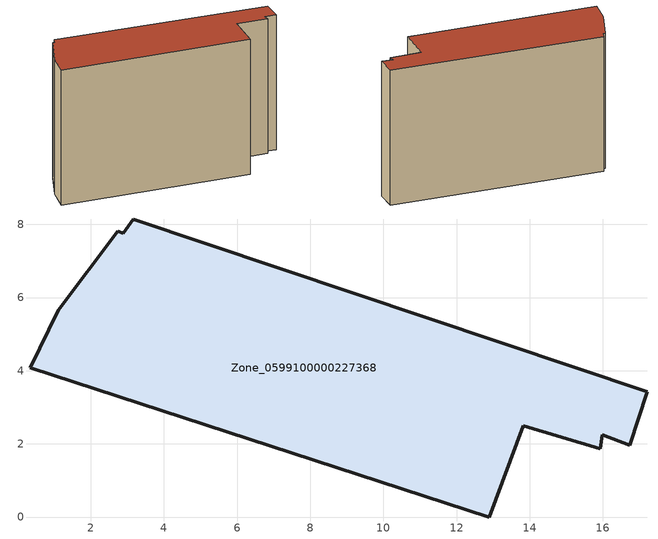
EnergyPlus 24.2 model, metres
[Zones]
Zone_0599100000227368
 floor ground (C_G): 1.11,5.66 2.74,7.81 2.89,7.76 3.16,8.15 17.2,3.42 16.74,1.97 15.98,2.24 15.92,1.87 13.82,2.5 12.9,0 0.35,4.07 z0
 wall outside (C_F): 17.2,3.42 3.16,8.15 2.89,7.76 2.74,7.81 1.11,5.66 0.35,4.07 12.9,0 13.82,2.5 15.92,1.87 15.98,2.24 16.74,1.97 17.2,3.42 z0:9.53
 roof outside (C_R): 1.11,5.66 0.35,4.07 12.9,0 13.82,2.5 15.92,1.87 15.98,2.24 16.74,1.97 17.2,3.42 3.16,8.15 2.89,7.76 2.74,7.81 z9.53
[BUILDING]
Pand.0599100000227368: North Axis=0; Terrain=City; Loads Convergence Tolerance Value=0.04; Temperature Convergence Tolerance Value=0.4; Solar Distribution=FullExterior; Maximum Number of Warmup Days=25; Minimum Number of Warmup Days=1
[Site:Location]
Rotterdam.The.Hague.AP_ZH_NLD Design_Conditions: Latitude=51.96; Longitude=4.45; Time Zone=1; Elevation=-4.5
[SITE:GROUNDTEMPERATURE:BUILDINGSURFACE]
18, 18, 18, 18, 18, 18, 18, 18, 18, 18, 18, 18
[MATERIAL] Thermal Absorptance=0.9; Solar Absorptance=0.7; Visible Absorptance=0.7
Name | Roughness | Thickness | Conductivity | Density | Specific Heat
G.TI.1946 | MediumSmooth | 0.15 | 1 | 540 | 1210
F.TI.1946 | Rough | 0.3 | 0.857143 | 1920 | 840
R.TI.1946 | MediumRough | 0.2 | 0.1 | 1500 | 1000
[CONSTRUCTION]
C_G: G.TI.1946
C_F: F.TI.1946
C_R: R.TI.1946
[ZONE]
Zone_0599100000227368: Type=1; Multiplier=1; Ceiling Height=Autocalculate; Volume=Autocalculate; Floor Area=autocalculate; Part of Total Floor Area=Yes
[ZONEINFILTRATION:DESIGNFLOWRATE]
Infil_Zone_0599100000227368: Zone or ZoneList or Space or SpaceList=Zone_0599100000227368; Schedule=AlwaysOn; Design Flow Rate Calculation Method=Flow/Area; Flow Rate per Floor Area=0.003; Constant Term Coefficient=1; Temperature Term Coefficient=0; Velocity Term Coefficient=0; Velocity Squared Term Coefficient=0
[HVACTEMPLATE:ZONE:IDEALLOADSAIRSYSTEM]
Zone_0599100000227368: Maximum Heating Supply Air Temperature=50; Minimum Cooling Supply Air Temperature=13; Maximum Heating Supply Air Humidity Ratio=0.0156; Minimum Cooling Supply Air Humidity Ratio=0.0077; Heating Limit=NoLimit; Cooling Limit=NoLimit; Dehumidification Control Type=ConstantSensibleHeatRatio; Cooling Sensible Heat Ratio=0.7; Dehumidification Setpoint=60; Humidification Control Type=None; Humidification Setpoint=30; Outdoor Air Method=None; Outdoor Air Flow Rate per Person=0.00944; Outdoor Air Flow Rate per Zone Floor Area=0; Outdoor Air Flow Rate per Zone=0; Demand Controlled Ventilation Type=None; Outdoor Air Economizer Type=NoEconomizer; Heat Recovery Type=None; Sensible Heat Recovery Effectiveness=0.7; Latent Heat Recovery Effectiveness=0.65
[ZONECONTROL:THERMOSTAT]
ThermostatControl_Zone_0599100000227368: Zone or ZoneList=Zone_0599100000227368; Control Type Schedule=DualSetpointControlType; Control 1=Thermostat_Zone_0599100000227368; Temperature Difference Between Cutout And Setpoint=0
[THERMOSTATSETPOINT:DUALSETPOINT]
Thermostat_Zone_0599100000227368: Heating Setpoint Temperature Schedule=HeatingSetpoint_Zone_0599100000227368; Cooling Setpoint Temperature Schedule=CoolingSetpoint_Zone_0599100000227368
[SCHEDULE:COMPACT]
HeatingSetpoint_Zone_0599100000227368: Through: 12/31, For: AllDays, Until: 24:00, 21
CoolingSetpoint_Zone_0599100000227368: Through: 12/31, For: AllDays, Until: 24:00, 24
DualSetpointControlType: Through: 12/31, For: AllDays, Until: 24:00, 4
AlwaysOn: Through: 12/31, For: AllDays, Until: 24:00, 1
